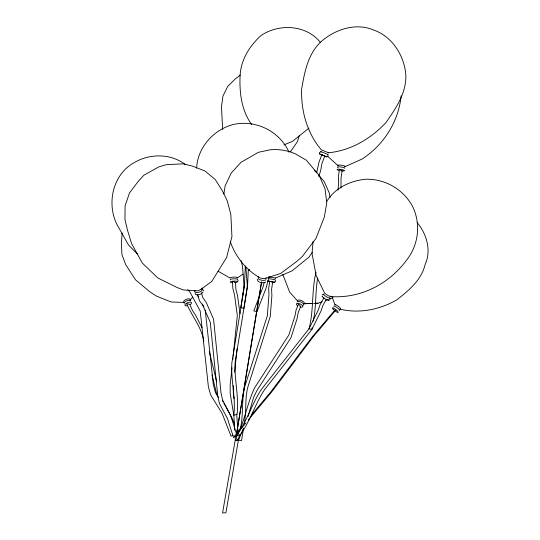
<?xml version="1.0" encoding="UTF-8"?>
<svg xmlns="http://www.w3.org/2000/svg" width="540" height="540" viewBox="0 0 540 540"><rect width="100%" height="100%" fill="white"/><g stroke="black" fill="none" stroke-linecap="round" stroke-linejoin="round"><path stroke-width="0.81" d="M196.628 168.203C197.444 148.136 212.787 130.531 231.795 124.895C254.401 118.814 279.585 130.781 289.022 152.226M329.981 298.168L329.954 299.585L328.705 300.267M245.315 266.132L244.539 283.277L240.779 307.658L243.905 308.408L247.644 284.135L248.319 269.514M122.067 233.024L121.466 243.607L121.912 254.563L125.739 264.749L135.526 279.808L149.708 291.708L156.492 296.123L171.052 301.968L184.363 302.474A3.49 1.445 -22.2 0 1 185.49 299.714A3.49 1.445 -22.2 0 1 190.1 299.336M338.026 190.019L338.567 183.431L338.364 176.776L339.451 169.412L342.124 170.741L341.044 178.079L340.976 187.981M313.025 241.819L312.039 253.51L316.17 275.724L324.338 292.606A3.854 0.587 31.2 0 0 328.212 295.61A3.854 0.587 31.2 0 0 330.635 296.075M234.671 372.215L237.04 348.786M231.964 367.754L230.182 385.182L230.175 393.451L233.834 415.327L234.738 430.198M232.814 359.458L232.983 357.797M233.159 356.137L237.323 315.468L234.515 294.86L232.882 288.603L232.423 281.475L235.447 282.299L235.913 289.4L237.539 295.63L239.996 313.693M242.487 298.627L242.69 296.953M242.892 295.286L243.776 289.535M312.107 327.827L311.863 329.461L264.492 389.772C254.995 404.156 250.256 421.16 239.963 435.193L236.831 434.99C247.172 420.889 251.897 403.805 261.428 389.367L309.008 328.793L318.229 310.142L320.2 304.412L323.993 297.864M313.085 321.293C316.589 307.044 315.063 292.228 317.689 277.938M223.864 194.137L225.113 185.888L231.255 173.016L240.975 162.351L258.457 152.294L270.365 149.749L276.041 149.452L283.392 150.221L290.507 151.848L295.535 153.92L306.396 160.245L319.133 175.372L325.019 188.69L326.781 202.959L324.338 216.999L315.974 238.451L302.157 256.703L296.5 261.644L280.611 273.476L265.579 278.35M243.486 428.119L238.478 440.303L235.21 440.154L222.554 513L225.902 512.784L239.348 434.612M240.097 429.732C243.763 415.368 241.232 400.302 244.958 386.012L267.307 315.866L268.961 294.867L268.663 288.475L269.764 281.165L272.687 282.008L271.593 289.285L271.89 295.657L270.236 316.568L248.036 386.424C244.546 398.493 246.834 411.264 244.195 423.482M243.452 428.342L241.589 440.485L235.339 440.12L235.035 435.159M401.139 95.783C398.601 121.601 383.697 145.132 361.928 159.125L344.655 166.826A3.74 0.722 9 0 0 343.899 165.787A3.74 0.722 9 0 0 339.14 165.044A3.74 0.722 9 0 0 338.269 165.834L327.51 156.168M261.434 282.251L236.068 436.948L261.644 281.88M244.046 287.908L244.316 286.274M264.209 282.447L262.933 287.226L253.8 310.885L256.966 311.648L266.065 288.097L269.041 277M248.015 416.664L253.651 397.231L257.047 390.326L290.993 337.675L296.993 318.931L298.181 312.734L300.652 306.646L298.559 303.885L296.082 309.994L294.887 316.211L288.853 335.003L254.691 387.733C246.949 403.812 244.694 422.03 236.014 437.859L238.478 440.303M316.649 172.814L319.019 162.128L321.86 154.724L324.743 156.181L321.914 163.553L320.753 170.242L318.823 176.56M316.042 272.153C311.432 290.668 313.956 310.203 309.008 328.793L311.863 329.461L321.057 310.898L323.028 305.188L326.396 299.396M299.349 135.472L297.371 141.777L290.311 151.929M237.532 281.684L238.147 280.503L237.431 279.41A3.605 0.79 -2.4 0 0 233.55 278.836A3.605 0.79 -2.4 0 0 230.249 279.821M326.491 201.832C334.658 188.055 350.548 180.454 366.167 179.233C385.425 178.882 403.846 189.675 412.763 206.779C421.011 224.093 418.527 245.214 406.553 260.179C389.009 283.946 360.693 298.627 330.939 296.595M312.289 252.497L308.887 257.229L292.019 270.871L275.157 278.188M236.939 432.79L242.129 426.425M246.024 422.773L233.591 437.67L227.414 418.433L219.497 403.657L217.816 396.34L210.276 322.279L202.716 305.181L199.544 300.908L197.633 294.921M248.11 420.214L271.735 391.871L313.585 336.319L335.941 309.893L334.726 310.298L312.478 336.596L270.81 391.865L251.458 414.963M271.424 281.894L274.455 282.272L275.717 281.144L275.252 279.862L274.671 279.625L268.394 278.566M189.945 300.186L192.827 297.135M308.981 128.108L292.451 141.399L283.878 144.889M328.091 155.993L327.901 154.548L327.341 154.197L321.044 151.686L319.491 152.557L319.673 154.008L326.936 156.904L319.673 154.008M240.253 75.074L235.103 79.083L227.63 86.549L222.953 96.059L221.488 106.859L222.669 129.472M201.17 289.163L211.721 281.482L226.591 257.58L231.944 236.567L230.823 214.34L227.219 200.725L222.453 190.971L215.271 179.537L204.937 170.978L192.226 166.037L183.168 163.843L166.394 164.666L158.841 166.853L143.856 175.23L137.93 181.784L129.526 192.888L125.111 205.801L124.956 219.456L127.427 229.952L131.544 243.506L142.29 263.034L157.815 277.972L176.85 287.408L183.31 289.94L195.669 290.804M237.019 278.12L243.054 274.084M248.42 270.5L249.757 269.602M322.144 294.86L323.386 294.179M233.111 435.26L231.012 436.151L222.136 413.411L210.634 394.902L208.393 386.815L200.205 311.013L189.952 292.127L187.772 289.589M314.793 303.352L318.074 303.224L322.002 301.752M325.148 300.578L327.503 299.693M329.859 298.809L333.005 297.628M328.631 152.78C350.939 150.471 370.899 138.739 386.026 122.506C395.894 108.277 406.471 93.035 405.83 74.905C404.352 55.728 392.31 36.504 373.639 30.004C355.583 22.363 334.766 29.457 320.699 41.965C307.76 54.392 304.499 72.414 301.61 89.33C301.003 111.125 307.071 133.09 321.368 149.877L328.631 152.78L328.212 152.739M313.153 303.413L304.108 303.737M313.018 303.406L303.757 303.743A3.517 1.411 23.5 0 0 302.157 300.881A3.517 1.411 23.5 0 0 297.797 300.652M314.705 303.345L318.074 303.224M268.697 276.818L275.549 278.113M327.49 154.508L327.901 154.548M340.625 309.305C359.964 313.733 380.086 309.555 397.096 299.693C408.881 290.311 421.396 280.098 425.061 264.722C431.636 250.574 426.728 234.016 417.103 222.5M269.595 281.549L267.611 280.982L274.847 282.197M235.906 434.065L236.642 434.295L230.526 415.091L222.676 400.322L221.015 393.026L213.57 319.174L206.071 302.11L202.932 297.83L201.272 292.613M218.045 271.175L230.182 278.12A3.605 0.796 -2.4 0 1 233.476 277.128A3.605 0.796 -2.4 0 1 237.357 277.702M320.639 151.652L321.212 152.003M258.795 277.182C245.464 269.15 235.204 256.244 230.256 241.488M185.153 164.369C170.741 153.502 149.897 153.347 134.521 162.472C112.786 174.056 106.238 203.641 117.194 224.924L128.527 245.005L137.693 254.266M314.537 170.566L316.771 172.787M297.581 300.942L289.636 292.113L282.771 274.34M320.504 42.586C306.599 24.712 278.897 23.247 260.881 35.66C249.716 45.785 241.218 59.4 240.138 74.695C239.254 91.82 241.272 110.12 251.552 124.376M318.89 175.277L324.189 181.507L329.481 193.469L329.994 197.539M218.592 397.683L215.575 392.884L213.347 384.811L205.241 309.987M222.311 400.315L223.088 401.726M223.857 403.144L225.788 406.674M197.289 294.651L198.464 296.825M202.399 304.074L203.972 306.976M226.172 407.383L232.288 418.689L234.536 423.954M202.068 327.841L195.77 315.549L192.355 310.304L189.776 304.351L186.665 303.635C191.957 316.359 201.751 327.294 203.789 341.3M257.236 279.275L257.769 280.584A3.962 1.37 9.3 0 0 261.347 282.602A3.962 1.37 9.3 0 0 265.572 281.934M331.938 296.406L335.057 305.08M217.748 396.38L216.209 392.067L211.997 374.868M203.026 289.663L203.411 290.75M209.291 351.662L216.743 381.841M241.151 260.577L242.521 266.612L244.168 287.456L231.856 362.934C230.735 380.41 235.96 397.71 233.834 415.327L237.107 414.187C239.22 396.644 234.05 379.418 235.17 362.009L247.415 286.855L245.855 266.929M234.144 398.682L233.321 393.829L233.321 385.601M236.696 414.005L238.073 433.721M328.408 299.734A3.854 0.601 31.2 0 1 327.301 299.95A3.854 0.601 31.2 0 1 323.062 297.385A3.854 0.601 31.2 0 1 322.711 296.285M329.684 297.641A3.854 0.594 31.2 0 1 328.577 297.851A3.854 0.594 31.2 0 1 324.338 295.286A3.854 0.594 31.2 0 1 323.98 294.192M297.756 305.849A3.523 1.404 23.6 0 1 297.554 303.359A3.523 1.404 23.6 0 1 302.65 305.782A3.523 1.404 23.6 0 1 299.916 306.875M297.169 302.083A3.523 1.411 23.6 0 1 301.536 302.319A3.523 1.411 23.6 0 1 303.136 305.174M232.396 282.656A3.605 0.783 -2.4 0 1 231.262 281.468A3.605 0.783 -2.4 0 1 237.019 281.36A3.605 0.783 -2.4 0 1 234.839 282.609M338.911 170.397A3.74 0.702 9.1 0 1 338.445 169.162A3.74 0.702 9.1 0 1 344.277 170.37A3.74 0.702 9.1 0 1 340.747 170.782M337.973 167.589A3.74 0.716 9 0 1 340.274 166.887A3.74 0.716 9 0 1 344.878 168.305M187.097 305.802A3.497 1.438 -22.2 0 1 185.382 304.155A3.497 1.438 -22.2 0 1 190.337 302.123A3.497 1.438 -22.2 0 1 190.323 304.472M184.221 303.419A3.49 1.445 -22.2 0 1 186.881 300.76A3.49 1.445 -22.2 0 1 190.681 300.767M266.26 277.776A3.969 1.357 9.3 0 1 262.028 278.431A3.969 1.357 9.3 0 1 258.437 276.426M265.964 279.558A3.969 1.364 9.3 0 1 261.738 280.219A3.969 1.364 9.3 0 1 258.147 278.215M333.97 306.423A3.652 0.743 38.7 0 1 336.865 307.429A3.652 0.743 38.7 0 1 339.545 310.649M335.097 304.621A3.652 0.749 38.7 0 1 339.383 307.294A3.652 0.749 38.7 0 1 339.836 309.13M201.899 288.077A4.05 1.863 -15.9 0 1 198.599 290.507A4.05 1.863 -15.9 0 1 194.393 290.311M203.006 291.985A4.043 1.87 -15.9 0 1 198.686 294.658A4.043 1.87 -15.9 0 1 195.197 293.301M202.048 288.839A4.05 1.87 -15.9 0 1 199.078 292.187A4.05 1.87 -15.9 0 1 194.562 291.074M333.234 309.157A3.652 0.736 38.8 0 0 338.101 312.444A3.652 0.736 38.8 0 0 334.672 308.698A3.652 0.736 38.8 0 0 333.234 309.157"/></g></svg>
